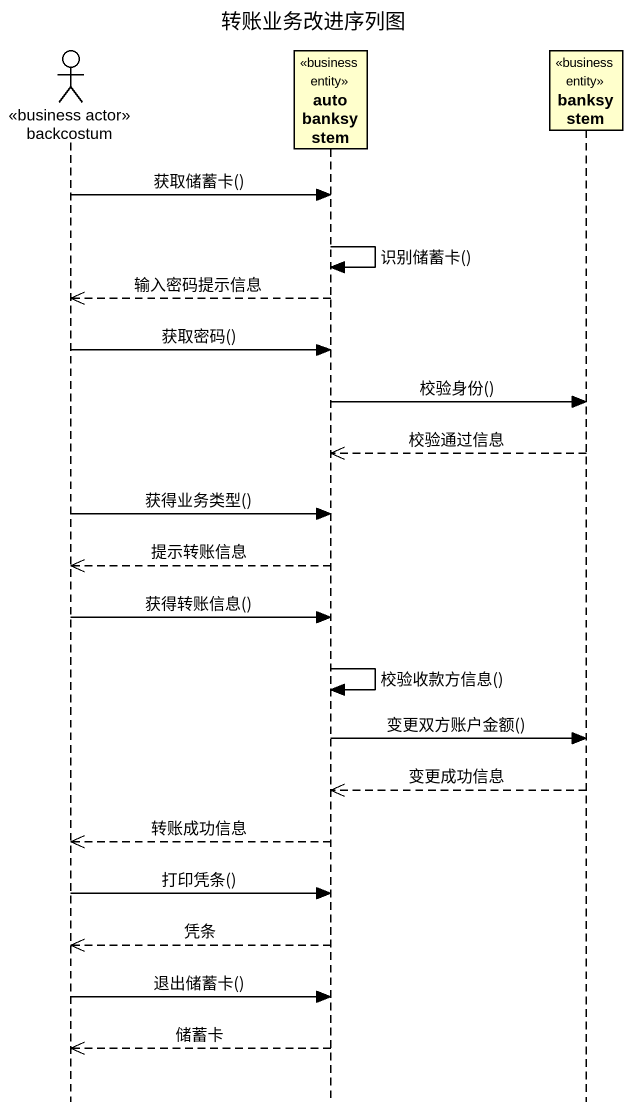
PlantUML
@startuml
title 转账业务改进序列图
hide footbox
actor backcostum <<business actor>>
participant "auto banksystem" as auto_banksystem <<business entity>>
participant banksystem <<business entity>>

backcostum -> auto_banksystem : 获取储蓄卡()
auto_banksystem -> auto_banksystem : 识别储蓄卡()
auto_banksystem -->> backcostum : 输入密码提示信息
backcostum -> auto_banksystem : 获取密码()
auto_banksystem -> banksystem : 校验身份()
banksystem -->> auto_banksystem : 校验通过信息
backcostum -> auto_banksystem : 获得业务类型()
auto_banksystem -->> backcostum : 提示转账信息
backcostum -> auto_banksystem : 获得转账信息()
auto_banksystem -> auto_banksystem : 校验收款方信息()
auto_banksystem -> banksystem : 变更双方账户金额()
banksystem -->> auto_banksystem : 变更成功信息
auto_banksystem -->> backcostum : 转账成功信息
backcostum -> auto_banksystem : 打印凭条()
auto_banksystem -->> backcostum : 凭条
backcostum -> auto_banksystem : 退出储蓄卡()
auto_banksystem -->> backcostum : 储蓄卡
@enduml
